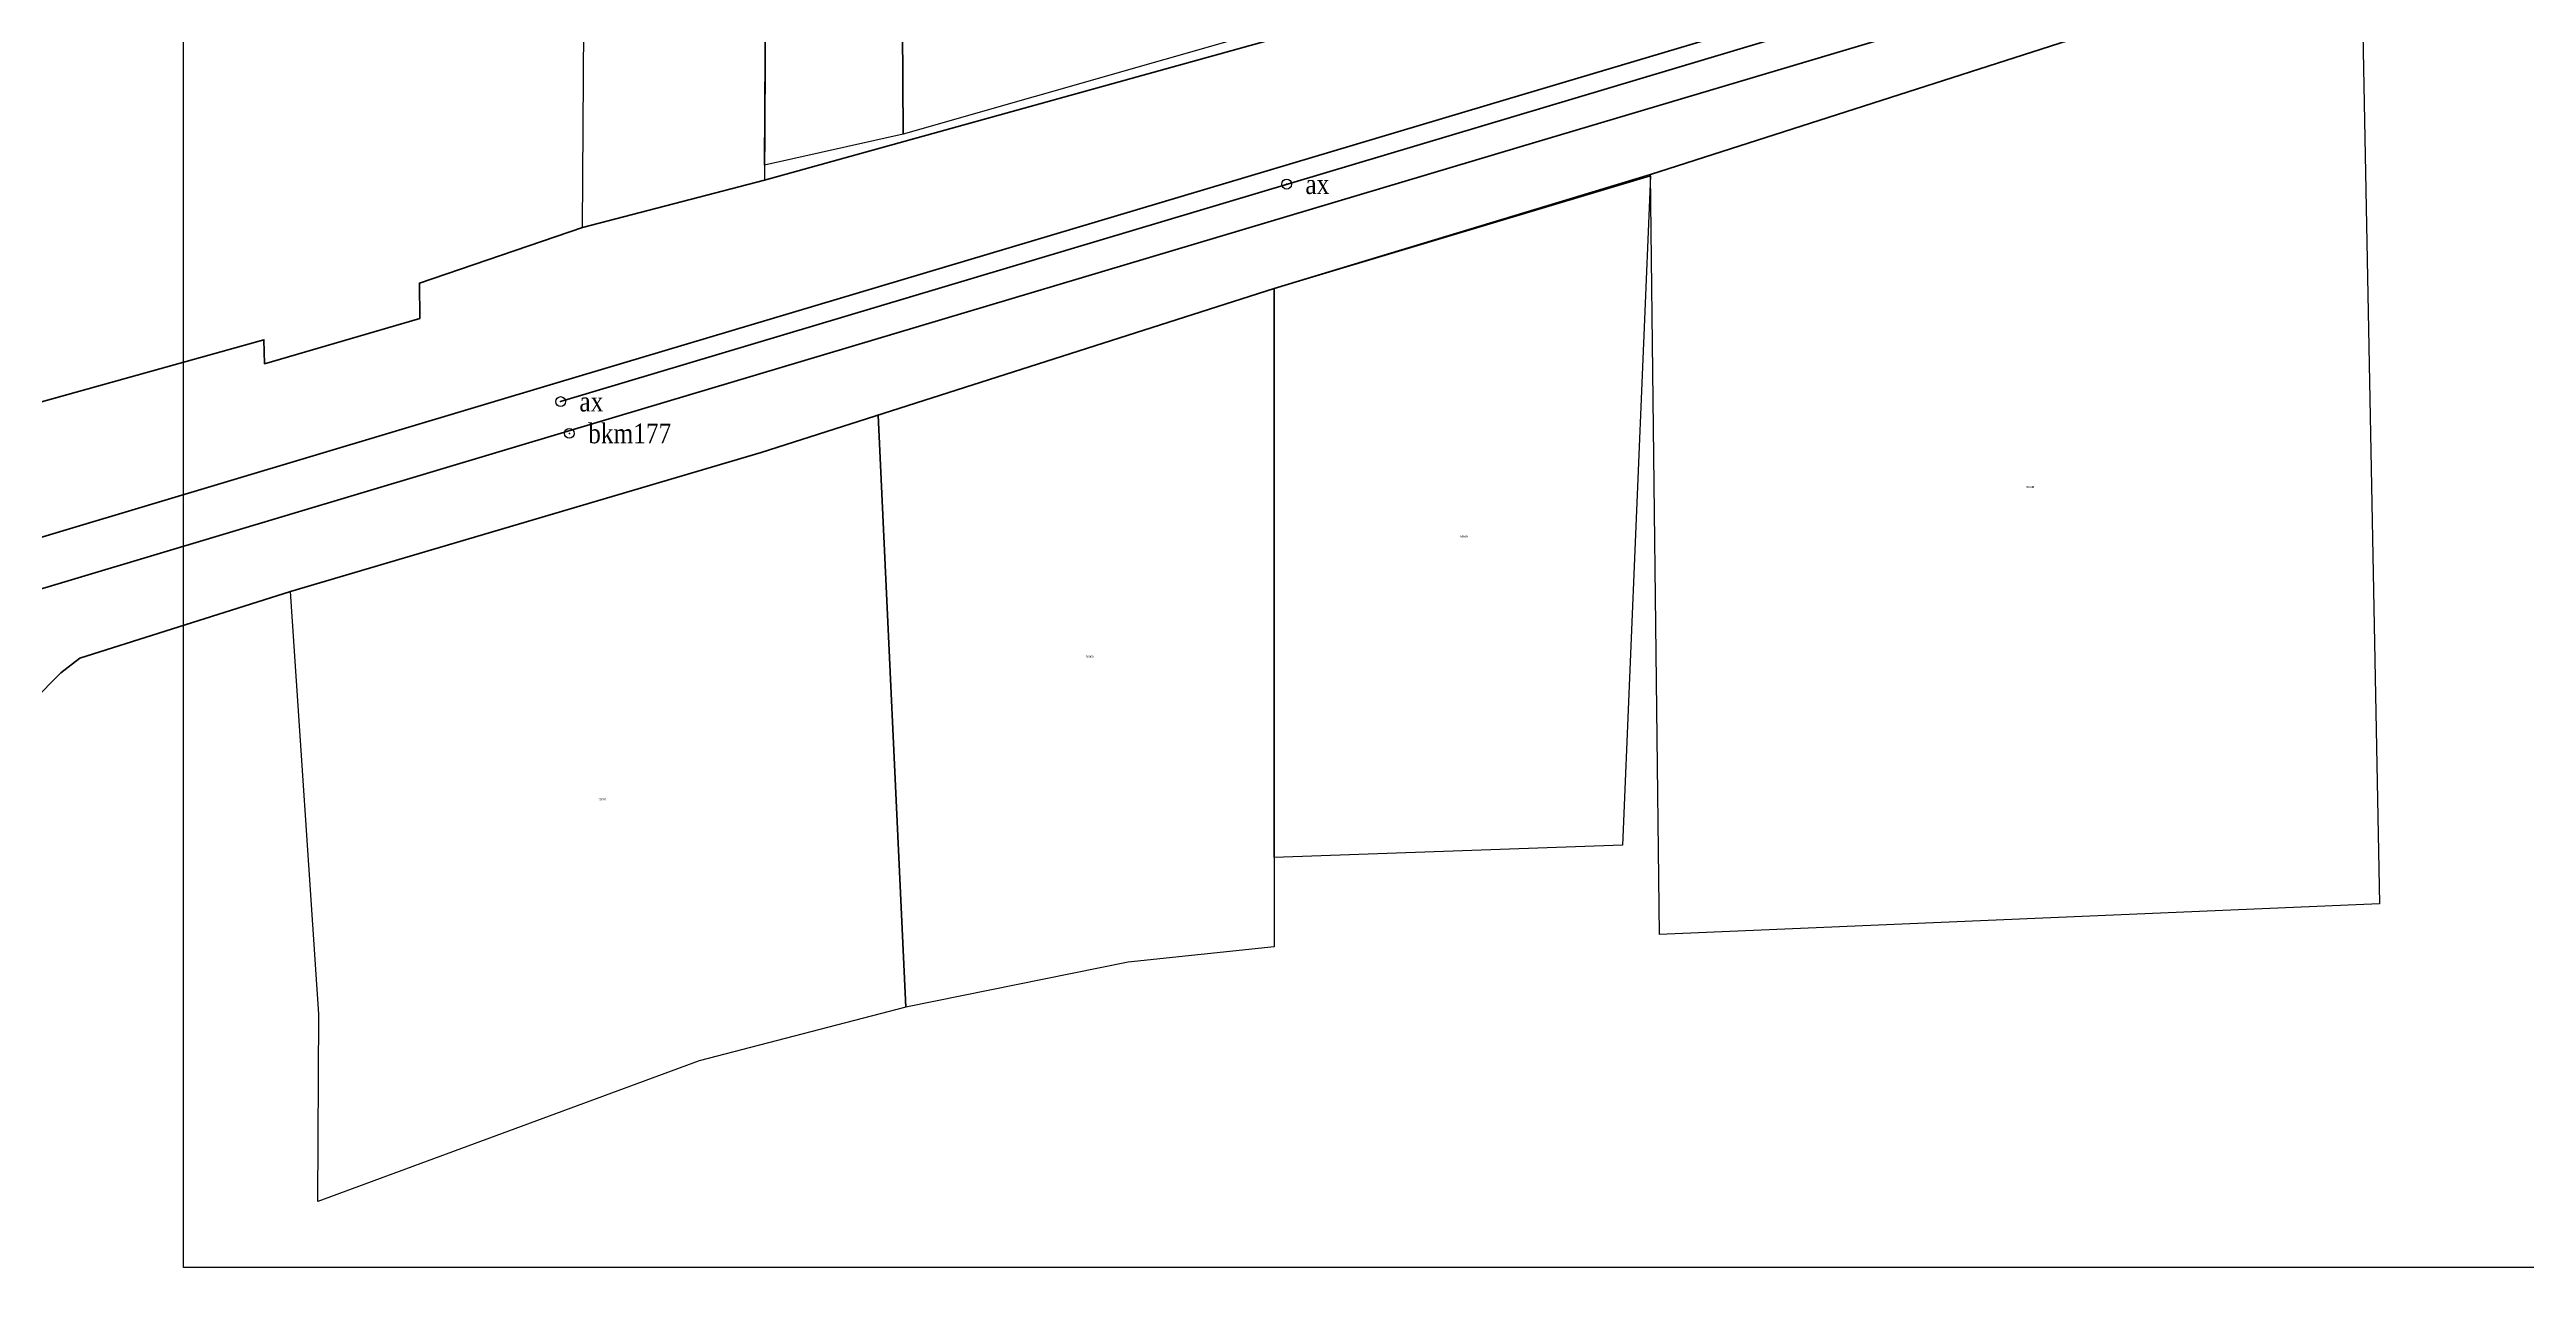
# Model space of a CAD drawing. Header units: inches. Extents: x 386283 to 388912, y 683236 to 683929.
# Drawn here: x 388039.9 to 388290.9, y 683523.3 to 683646.6 of the extents above; entities that cross this region are included whole.
import ezdxf

# ---------------------------------------------------------------- set-up
doc = ezdxf.new("R2010")
doc.units = ezdxf.units.IN
doc.header["$MEASUREMENT"] = 0
doc.header["$PDMODE"] = 32
doc.header["$PDSIZE"] = 1
doc.layers.add('0_pct_coduri', color=6, linetype='Continuous')
doc.layers.add('0_pct_simboluri', color=7, linetype='Continuous')
for name, color, linetype, true_color in [('CONSTRUCTII_ACTIVE', 7, 'Continuous', 0x543459), ('IMOBILE_ACTIVE', 7, 'Continuous', 0xf73413), ('LABEL', 7, 'Continuous', 0xf73413)]:
    doc.layers.add(name, color=color, linetype=linetype, true_color=true_color)
doc.styles.get("Standard").update_dxf_attribs({"font": 'arial.ttf'})
doc.styles.add('TIMES_NEW_ROMAN', font='times.ttf')
picture_1 = doc.add_image_def('image1.ecw', size_in_pixel=(23609, 17798))

# ---------------------------------------------------------------- blocks, each defined once
blk = doc.blocks.new('Punct')
blk.add_point((0, 0))
at = {"flags": 1}
for tag, p in [('DENPCT', (1.4, 0)), ('COTA', (1.4, -2.5)), ('COD', (1.4, -5))]:
    blk.add_attdef(tag, p, '', height=1.5, dxfattribs=at)

msp = doc.modelspace()

# ---------------------------------------------------------------- linework, layer by layer
at = {"color": 120, "lineweight": 50, "elevation": 190.38}
msp.add_lwpolyline([(388326.437, 683681.212), (388091.695, 683610.978)], dxfattribs=at)
at = {"layer": 'CONSTRUCTII_ACTIVE', "lineweight": 40}
for points in [[(387942.127, 683568.207), (388091.315, 683612.887), (388187.489, 683641.584), (388267.378, 683665.379), (388444.02, 683718.294), (388478.317, 683728.451), (388569.078, 683755.644)], [(388570.515, 683750.855), (388479.745, 683723.659), (388445.448, 683713.502), (388268.81, 683660.589), (388188.917, 683636.792), (388092.747, 683608.097), (387943.561, 683563.417)]]:
    msp.add_lwpolyline(points, dxfattribs=at)
at = {"layer": 'IMOBILE_ACTIVE', "color": 5, "lineweight": 70}
for points in [[(388034.718, 683609.739), (388061.638, 683617.245), (388061.704, 683614.819), (388077.444, 683619.403), (388077.392, 683622.992), (388093.912, 683628.602), (388112.339, 683633.414), (388203.713, 683658.76), (388221.413, 683664.219), (388240.52, 683670.11), (388259.636, 683676.01), (388278.747, 683681.905), (388277.516, 683672.588), (388281.691, 683673.843), (388315.363, 683683.407), (388363.26, 683697.755), (388371.545, 683709.476), (388377.516, 683702.026), (388577.817, 683767.083)], [(388586.642, 683748.384), (388389.757, 683688.435), (388375.368, 683675.185), (388366.756, 683672.242), (388355.059, 683677.87), (388318.282, 683666.672), (388275.274, 683654.905), (388275.627, 683657.694), (388274.138, 683657.119), (388202.133, 683633.974), (388163.995, 683622.422), (388112.003, 683605.807), (388064.329, 683591.737), (388042.971, 683584.981), (388041.057, 683583.489), (388024.053, 683566.333)]]:
    msp.add_lwpolyline(points, dxfattribs=at)
at = {"layer": 'IMOBILE_ACTIVE', "lineweight": 30}
for points in [[(388094.454, 683709.927), (388112.778, 683708.93), (388112.339, 683633.414), (388093.912, 683628.602)], [(388165.611, 683675.987), (388166.272, 683649.458), (388126.409, 683638.086), (388126.24, 683665.002), (388128.94, 683665.019), (388128.877, 683675.072)], [(388124.916, 683668.854), (388124.94, 683664.994), (388126.24, 683665.003), (388126.409, 683638.086), (388112.347, 683634.922), (388112.545, 683668.857)], [(388202.133, 683633.974), (388274.138, 683657.119), (388275.98, 683560.089), (388203.019, 683556.971)], [(388163.994, 683564.801), (388163.995, 683622.422), (388202.126, 683633.865), (388199.292, 683566.039)], [(388123.877, 683609.602), (388163.995, 683622.422), (388163.994, 683564.801), (388163.994, 683555.745), (388149.212, 683554.181), (388126.655, 683549.617)], [(388064.329, 683591.737), (388112.003, 683605.807), (388123.877, 683609.602), (388126.655, 683549.617), (388105.732, 683544.188), (388067.084, 683529.937), (388067.189, 683548.912)]]:
    msp.add_lwpolyline(points, close=True, dxfattribs=at)

# ---------------------------------------------------------------- block references
at = {"layer": '0_pct_simboluri'}
for p in [(388165.255, 683633.011, 189.3), (388091.695, 683610.978, 188.85), (388092.58, 683607.757, 188.66)]:
    msp.add_blockref('Punct', p, dxfattribs=at)

# ---------------------------------------------------------------- texts
at = {"layer": '0_pct_coduri', "style": 'TIMES_NEW_ROMAN', "width": 0.85}
for s, p in [('ax', (388167.158, 683632.011, 189.3)), ('ax', (388093.598, 683609.978, 188.85)), ('bkm177', (388094.483, 683606.757, 188.66))]:
    msp.add_text(s, height=2, dxfattribs=at).set_placement(p)
at = {"layer": 'LABEL', "lineweight": 30}
for s, p in [('50446', (388240.217, 683602.228)), ('53636', (388182.836, 683597.236)), ('59858', (388144.915, 683585.025)), ('59907', (388095.515, 683570.57))]:
    msp.add_text(s, height=0.2, dxfattribs=at).set_placement(p)

# ---------------------------------------------------------------- pictures from other files: only their frames are drawn
image = msp.add_image(picture_1, insert=(379388.552, 676777.161), size_in_units=(11804.5, 8899))
image.set_boundary_path([(17329.3292, 3754.9105), (18178.334, 4305.3133)])

doc.saveas('drawing.dxf')
